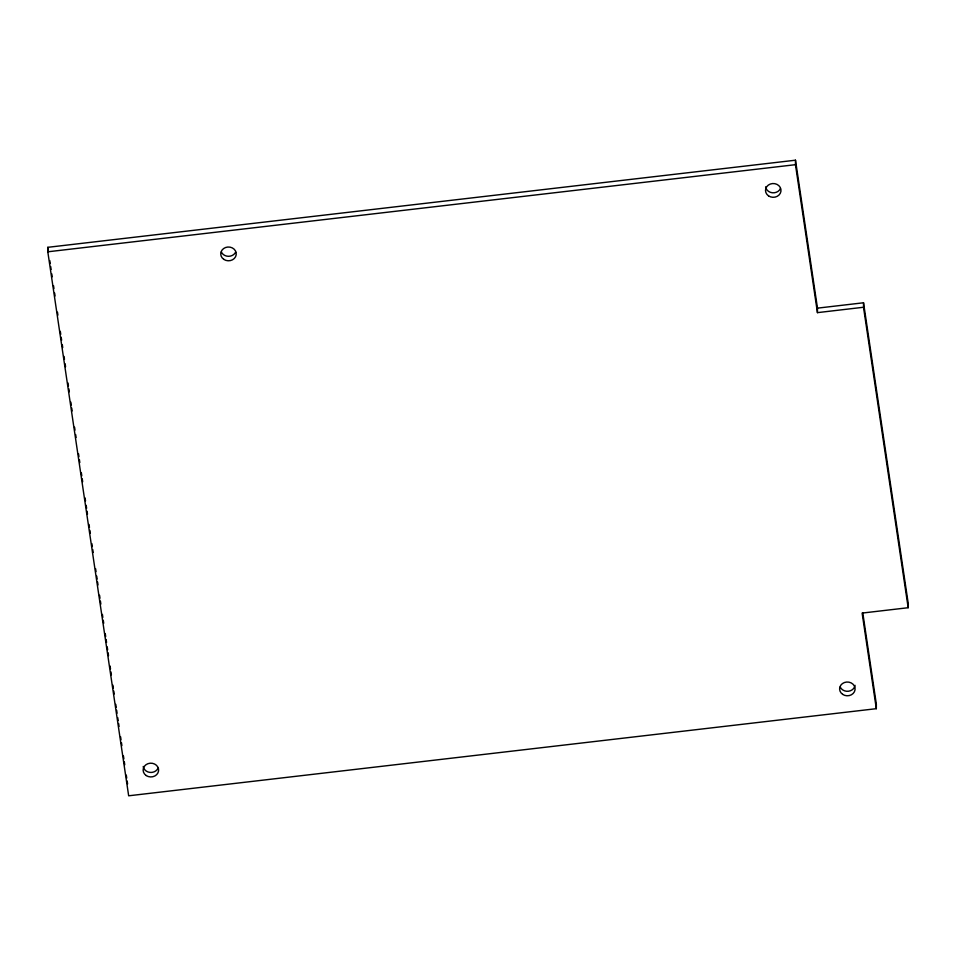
<?xml version="1.0" encoding="UTF-8"?>
<svg xmlns="http://www.w3.org/2000/svg" width="956" height="956" viewBox="0 0 956 956"><rect width="100%" height="100%" fill="white"/><g stroke="black" fill="none" stroke-linecap="round" stroke-linejoin="round"><path stroke-width="1.43" d="M862.802 613.011L876.353 704.202L876.329 708.683L128.666 795.798L47.8 251.798L47.824 247.317L795.488 160.202L817.476 308.143L817.452 312.636L863.507 307.258L863.531 302.777L817.476 308.143M817.452 312.636L795.464 164.683L795.488 160.202M876.329 708.683L862.121 613.083L908.176 607.717L908.2 603.236L863.531 302.777M47.8 251.798L795.464 164.683M863.507 307.258L908.176 607.717M47.824 247.317L48.266 250.269M49.796 260.582L50.238 263.533M50.668 266.485L51.11 269.437M51.767 273.858L52.21 276.798M53.524 285.653L53.954 288.593M54.612 293.026L55.054 295.966M57.468 312.182L57.91 315.133M60.312 331.35L60.754 334.301M61.196 337.253L61.626 340.193M62.283 344.614L62.726 347.566M64.04 356.409L64.482 359.36M65.139 363.782L65.57 366.734M67.984 382.95L68.426 385.901M68.868 388.841L69.298 391.793M70.84 402.118L71.27 405.069M71.712 408.009L72.154 410.96M74.556 427.177L74.998 430.128M75.655 434.55L76.098 437.501M78.512 453.718L78.942 456.657M79.384 459.609L79.826 462.561M81.356 472.885L81.798 475.825M82.228 478.777L82.67 481.728M85.084 497.945L85.514 500.896M86.171 505.318L86.614 508.257M87.056 511.209L87.486 514.161M89.028 524.474L89.47 527.425M89.9 530.377L90.342 533.329M91.872 543.641L92.314 546.593M92.756 549.545L93.186 552.484M95.6 568.712L96.042 571.652M96.699 576.074L97.13 579.025M97.572 581.977L98.014 584.929M99.544 595.241L99.986 598.193M100.428 601.145L100.858 604.084M102.4 614.409L102.83 617.361M103.272 620.301L103.714 623.252M105.244 633.577L105.686 636.517M106.116 639.468L106.558 642.42M107.215 646.842L107.658 649.793M108.088 652.745L108.53 655.685M110.059 666.009L110.502 668.961M110.944 671.901L111.386 674.852M112.916 685.177L113.358 688.117M113.788 691.068L114.23 694.02M115.76 704.333L116.202 707.285M116.644 710.236L117.074 713.188M117.731 717.609L118.174 720.561M118.616 723.501L119.046 726.452M120.587 736.777L121.018 739.717M121.46 742.669L121.902 745.62M123.432 755.933L123.874 758.885M124.316 761.836L124.746 764.788M126.288 775.101L126.718 778.053M127.16 781.004L127.602 783.944M780.431 188.583A7.744 6.883 0.3 0 1 772.269 192.765A7.744 6.883 0.3 0 1 765.601 186.838M158.051 768.218A7.744 6.883 0.3 0 1 149.889 772.4A7.744 6.883 0.3 0 1 143.221 766.473M855.058 685.321A7.744 6.883 0.3 0 1 848.402 691.248A7.744 6.883 0.3 0 1 840.228 687.053M235.678 252.061A7.744 6.883 0.3 0 1 228.532 256.304A7.744 6.883 0.3 0 1 221.374 252.049M768.552 195.884A7.744 6.883 0.3 0 0 780.933 191.331A7.744 6.883 0.3 0 0 770.285 184.054A7.744 6.883 0.3 0 0 768.552 195.884M146.16 775.519A7.744 6.883 0.3 0 0 158.553 770.966A7.744 6.883 0.3 0 0 147.905 763.701A7.744 6.883 0.3 0 0 146.16 775.519M842.654 694.367A7.744 6.883 0.3 0 0 855.034 689.802A7.744 6.883 0.3 0 0 844.387 682.536A7.744 6.883 0.3 0 0 842.654 694.367M223.788 259.363A7.744 6.883 0.3 0 0 236.18 254.798A7.744 6.883 0.3 0 0 225.532 247.532A7.744 6.883 0.3 0 0 223.788 259.363"/></g></svg>
